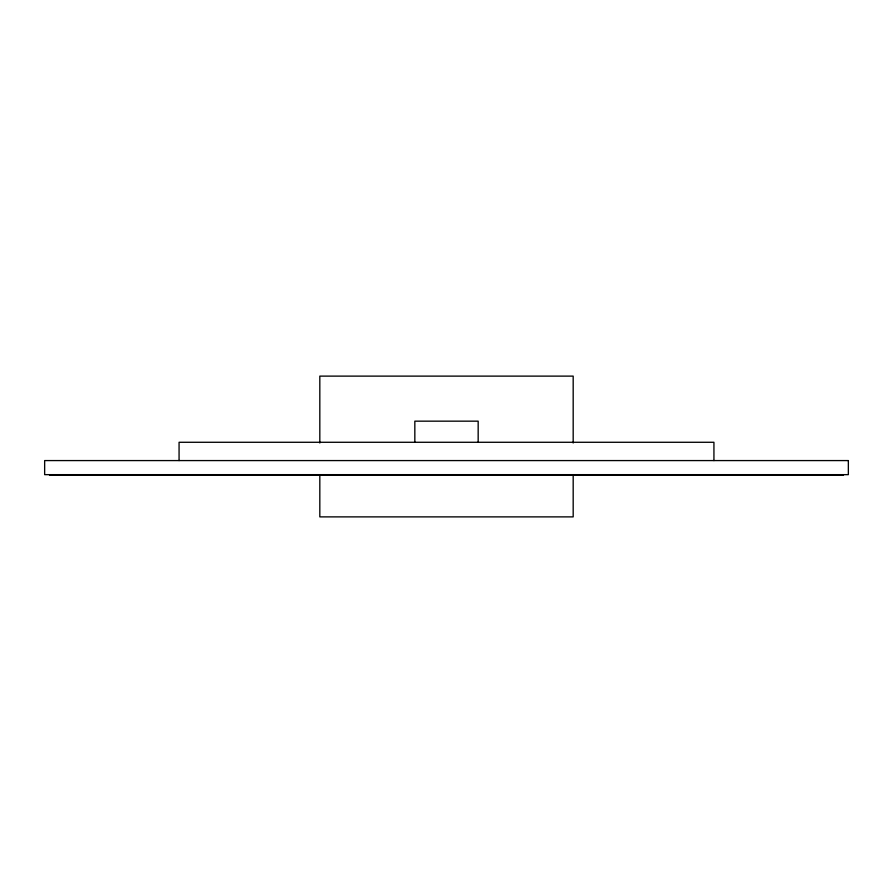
<?xml version="1.0" encoding="UTF-8"?>
<svg xmlns="http://www.w3.org/2000/svg" width="893" height="893" viewBox="0 0 893 893"><rect width="100%" height="100%" fill="white"/><g stroke="black" fill="none" stroke-linecap="round" stroke-linejoin="round"><path stroke-width="1.34" d="M843.427 474.652L843.427 475.21L49.573 475.21L49.573 474.652M713.931 460.576L713.931 442.281L179.069 442.281L179.069 460.576M573.183 443.017L573.183 376.12L319.817 376.12L319.817 443.017M573.183 475.065L573.183 516.88L319.817 516.88L319.817 475.065M478.168 442.281L478.168 421.161L414.832 421.161L414.832 442.281M848.35 460.576L44.65 460.576L44.65 474.652L848.35 474.652L848.35 460.576"/></g></svg>
